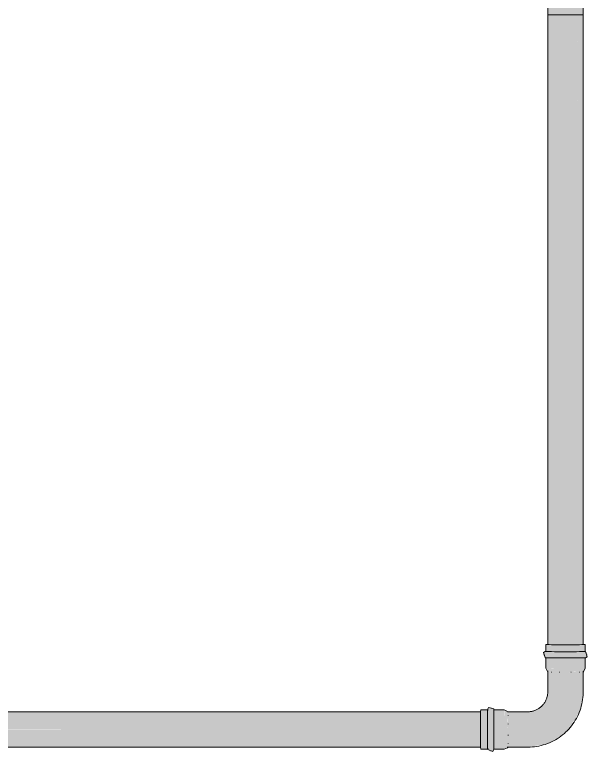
# Model space of a CAD drawing. Header units: inches. Extents: x -3679 to 241, y -496 to 1784.
# Drawn here: x -2994.42 to -2963.64, y 1121.94 to 1161.5 of the extents above; entities that cross this region are included whole.
import ezdxf

# ---------------------------------------------------------------- set-up
doc = ezdxf.new("R2010")
doc.units = ezdxf.units.IN
doc.header["$MEASUREMENT"] = 0
doc.layers.add('P-PIPE', color=1, linetype='Continuous', lineweight=9)

# ---------------------------------------------------------------- blocks, each defined once
blk = doc.blocks.new('Victaulic-VicPress316-Elbow 90-45deg Style P568_P571 - Standard-1232498-LOWER PARKING')
at = {"layer": 'P-PIPE'}
for points in [[(-2965.191, 1127.008), (-2963.8, 1127.012), (-2963.747, 1127.047), (-2963.66, 1127.152), (-2963.635, 1127.176), (-2963.8, 1127.341), (-2965.191, 1127.337), (-2965.922, 1127.338), (-2965.974, 1127.303), (-2966.06, 1127.199), (-2966.082, 1127.176), (-2965.918, 1127.012), (-2965.191, 1127.008)], [(-2965.082, 1127.337), (-2963.8, 1127.341), (-2963.8, 1127.716), (-2965.191, 1127.712), (-2965.918, 1127.716), (-2965.918, 1127.341), (-2965.191, 1127.337)], [(-2963.718, 1127.259), (-2963.744, 1127.306), (-2963.798, 1127.34), (-2963.722, 1127.263)], [(-2965.156, 1126.234), (-2965.028, 1126.247), (-2964.791, 1126.253), (-2964.487, 1126.247), (-2964.378, 1126.263), (-2964.086, 1126.235), (-2963.967, 1126.263), (-2963.898, 1126.261), (-2963.893, 1126.273), (-2963.869, 1126.285), (-2963.829, 1126.334), (-2963.8, 1126.455), (-2965.19, 1126.451), (-2965.917, 1126.454), (-2965.859, 1126.315), (-2965.8, 1126.247), (-2965.776, 1126.271), (-2965.61, 1126.235), (-2965.51, 1126.259), (-2965.202, 1126.241), (-2965.172, 1126.234)], [(-2964.863, 1125.178), (-2964.863, 1125.178), (-2964.875, 1126.257), (-2965.202, 1126.241), (-2965.347, 1126.264), (-2965.454, 1126.258), (-2965.538, 1126.257), (-2965.637, 1126.235), (-2965.779, 1126.27), (-2965.809, 1126.236), (-2965.795, 1125.181), (-2964.94, 1125.178)], [(-2964.863, 1125.178), (-2963.909, 1125.182), (-2963.921, 1126.245), (-2963.973, 1126.264), (-2964.139, 1126.242), (-2964.195, 1126.255), (-2964.487, 1126.247), (-2964.585, 1126.234), (-2964.715, 1126.247), (-2964.863, 1126.258)], [(-2966.874, 1122.216), (-2966.627, 1122.266), (-2966.15, 1122.334), (-2965.707, 1122.461), (-2965.351, 1122.683), (-2964.859, 1123.03), (-2964.758, 1123.114), (-2964.484, 1123.524), (-2964.309, 1123.757), (-2964.127, 1124.075), (-2964.028, 1124.456), (-2963.924, 1125.105), (-2963.909, 1125.182), (-2964.251, 1125.179), (-2964.863, 1125.178), (-2965.016, 1124.407), (-2965.453, 1123.753), (-2966.107, 1123.316), (-2966.878, 1123.162), (-2966.875, 1122.23)], [(-2966.878, 1123.162), (-2966.107, 1123.316), (-2965.451, 1123.756), (-2965.016, 1124.407), (-2964.863, 1125.178), (-2965.81, 1125.177), (-2965.951, 1124.649), (-2966.35, 1124.257), (-2966.875, 1124.101), (-2966.878, 1123.328)], [(-2969.409, 1122.107), (-2969.033, 1122.107), (-2969.038, 1123.336), (-2969.035, 1124.225), (-2969.409, 1124.225), (-2969.413, 1122.835), (-2969.41, 1122.173)], [(-2968.869, 1121.943), (-2968.704, 1122.107), (-2968.709, 1123.162), (-2968.706, 1124.227), (-2968.742, 1124.278), (-2968.844, 1124.365), (-2968.869, 1124.39), (-2969.033, 1124.225), (-2969.038, 1122.835), (-2969.033, 1122.107), (-2968.998, 1122.052), (-2968.891, 1121.966), (-2968.87, 1121.944)], [(-2968.704, 1122.107), (-2968.148, 1122.107), (-2968.152, 1123.23), (-2968.149, 1124.225), (-2968.704, 1124.225), (-2968.709, 1122.833), (-2968.705, 1122.177)], [(-2968.148, 1122.107), (-2968.011, 1122.165), (-2967.94, 1122.225), (-2967.965, 1122.249), (-2967.933, 1122.418), (-2967.957, 1122.516), (-2967.941, 1122.824), (-2967.934, 1122.881), (-2967.947, 1122.998), (-2967.953, 1123.234), (-2967.947, 1123.538), (-2967.963, 1123.647), (-2967.932, 1123.939), (-2967.957, 1124.058), (-2967.931, 1124.115), (-2967.931, 1124.117), (-2967.967, 1124.132), (-2967.978, 1124.157), (-2968.026, 1124.197), (-2968.148, 1124.225), (-2968.152, 1122.835), (-2968.148, 1122.132)], [(-2967.93, 1122.216), (-2966.875, 1122.23), (-2966.878, 1123.162), (-2967.957, 1123.15), (-2967.941, 1122.824), (-2967.963, 1122.679), (-2967.956, 1122.62), (-2967.955, 1122.488), (-2967.933, 1122.386), (-2967.965, 1122.247), (-2967.931, 1122.217)], [(-2968.786, 1122.025), (-2968.739, 1122.055), (-2968.706, 1122.106), (-2968.782, 1122.03)]]:
    blk.add_hatch(color=256, dxfattribs=at).paths.add_polyline_path(points, flags=0)
h = blk.add_hatch(color=256, dxfattribs=at)
h.paths.add_polyline_path([(-2964.005, 1126.453), (-2963.8, 1126.455), (-2963.8, 1127.012), (-2964.005, 1127.009), (-2964.005, 1126.454)], flags=0)
h.paths.add_polyline_path([(-2965.19, 1126.451), (-2964.005, 1126.453), (-2964.005, 1127.009), (-2965.918, 1127.009), (-2965.918, 1126.455), (-2965.343, 1126.452)], flags=0)
h = blk.add_hatch(color=256, dxfattribs=at)
h.paths.add_polyline_path([(-2964.134, 1124.047), (-2964.01, 1124.568), (-2964.028, 1124.456), (-2964.104, 1124.165)], flags=0)
h.paths.add_polyline_path([(-2964.608, 1123.337), (-2964.309, 1123.756), (-2964.346, 1123.699), (-2964.546, 1123.431)], flags=0)
h = blk.add_hatch(color=256, dxfattribs=at)
h.paths.add_polyline_path([(-2966.878, 1123.162), (-2966.875, 1124.116), (-2967.938, 1124.105), (-2967.959, 1124.052), (-2967.939, 1123.886), (-2967.953, 1123.831), (-2967.947, 1123.538), (-2967.935, 1123.44), (-2967.948, 1123.311), (-2967.958, 1123.162)], flags=0)
h.paths.add_polyline_path([(-2966.878, 1123.488), (-2966.878, 1123.488), (-2967.255, 1123.536)], flags=0)
for p, q in [((-2965.918, 1127.716), (-2965.918, 1127.341)), ((-2963.8, 1127.341), (-2963.8, 1127.716)), ((-2965.918, 1127.012), (-2965.918, 1126.455)), ((-2963.8, 1126.455), (-2963.8, 1127.012)), ((-2965.918, 1126.455), (-2965.809, 1126.237)), ((-2965.809, 1126.302), (-2965.809, 1125.182)), ((-2963.909, 1125.182), (-2963.909, 1126.284)), ((-2963.886, 1126.256), (-2963.909, 1126.237)), ((-2963.8, 1126.455), (-2963.886, 1126.256)), ((-2969.033, 1124.225), (-2969.409, 1124.225)), ((-2968.148, 1124.225), (-2968.704, 1124.225)), ((-2968.148, 1124.225), (-2967.93, 1124.116)), ((-2966.874, 1124.116), (-2967.978, 1124.116)), ((-2967.994, 1122.216), (-2966.874, 1122.216)), ((-2967.962, 1122.181), (-2967.93, 1122.216)), ((-2969.409, 1122.107), (-2969.033, 1122.107)), ((-2968.704, 1122.107), (-2968.148, 1122.107)), ((-2968.148, 1122.107), (-2967.962, 1122.181))]:
    blk.add_line(p, q, dxfattribs=at)
at = {"layer": 'P-PIPE', "flags": 128}
for points in [[(-2965.883, 1127.342), (-2965.894, 1127.342), (-2965.903, 1127.342), (-2965.911, 1127.341), (-2965.918, 1127.341), (-2965.926, 1127.341), (-2965.943, 1127.339), (-2966.03, 1127.297)], [(-2963.687, 1127.056), (-2963.781, 1127.34), (-2963.794, 1127.341), (-2963.801, 1127.341), (-2963.808, 1127.342), (-2963.816, 1127.342), (-2963.826, 1127.342), (-2963.837, 1127.342)], [(-2963.687, 1127.056), (-2963.785, 1127.012), (-2963.795, 1127.012), (-2963.802, 1127.011), (-2963.81, 1127.011), (-2963.819, 1127.011), (-2963.828, 1127.011), (-2963.84, 1127.011), (-2963.853, 1127.011), (-2963.868, 1127.01), (-2963.884, 1127.01), (-2963.901, 1127.01), (-2963.92, 1127.01), (-2963.941, 1127.01), (-2963.963, 1127.01), (-2963.986, 1127.009), (-2964.011, 1127.009), (-2964.037, 1127.009), (-2964.065, 1127.009), (-2964.094, 1127.009), (-2964.124, 1127.009), (-2964.155, 1127.009), (-2964.187, 1127.008), (-2964.22, 1127.008), (-2964.255, 1127.008), (-2964.29, 1127.008), (-2964.326, 1127.008), (-2964.363, 1127.008), (-2964.401, 1127.008), (-2964.44, 1127.008), (-2964.479, 1127.008), (-2964.519, 1127.008), (-2964.559, 1127.008), (-2964.6, 1127.008), (-2964.642, 1127.008), (-2964.683, 1127.008), (-2964.725, 1127.008), (-2964.767, 1127.007), (-2964.81, 1127.007), (-2964.852, 1127.007), (-2964.894, 1127.007), (-2964.937, 1127.007), (-2964.979, 1127.007), (-2965.021, 1127.008), (-2965.063, 1127.008), (-2965.104, 1127.008), (-2965.145, 1127.008), (-2965.186, 1127.008), (-2965.226, 1127.008), (-2965.265, 1127.008), (-2965.304, 1127.008), (-2965.342, 1127.008), (-2965.38, 1127.008), (-2965.416, 1127.008), (-2965.452, 1127.008), (-2965.486, 1127.008), (-2965.52, 1127.008), (-2965.553, 1127.009), (-2965.584, 1127.009), (-2965.614, 1127.009), (-2965.644, 1127.009), (-2965.671, 1127.009), (-2965.698, 1127.009), (-2965.723, 1127.009), (-2965.747, 1127.009), (-2965.77, 1127.01), (-2965.791, 1127.01), (-2965.81, 1127.01), (-2965.829, 1127.01), (-2965.845, 1127.01), (-2965.86, 1127.01), (-2965.874, 1127.011), (-2965.886, 1127.011), (-2965.896, 1127.011), (-2965.905, 1127.011), (-2965.913, 1127.011), (-2965.92, 1127.012), (-2965.928, 1127.012), (-2965.956, 1127.016), (-2966.03, 1127.297)], [(-2965.809, 1125.182), (-2965.81, 1125.139), (-2965.812, 1125.097), (-2965.816, 1125.054), (-2965.822, 1125.012), (-2965.83, 1124.97), (-2965.839, 1124.928), (-2965.85, 1124.887), (-2965.863, 1124.847), (-2965.877, 1124.806), (-2965.893, 1124.767), (-2965.91, 1124.728), (-2965.929, 1124.69), (-2965.95, 1124.652), (-2965.971, 1124.616), (-2965.995, 1124.58), (-2966.02, 1124.546), (-2966.046, 1124.512), (-2966.073, 1124.479), (-2966.102, 1124.448), (-2966.132, 1124.418), (-2966.147, 1124.403)], [(-2964.85, 1123.015), (-2964.765, 1123.097), (-2964.683, 1123.183), (-2964.605, 1123.272), (-2964.531, 1123.365), (-2964.46, 1123.46), (-2964.393, 1123.558), (-2964.33, 1123.658), (-2964.271, 1123.761), (-2964.216, 1123.866), (-2964.166, 1123.974), (-2964.12, 1124.083), (-2964.078, 1124.194), (-2964.041, 1124.307), (-2964.008, 1124.421), (-2963.98, 1124.536), (-2963.956, 1124.652), (-2963.938, 1124.769), (-2963.923, 1124.887), (-2963.914, 1125.005), (-2963.909, 1125.124), (-2963.909, 1125.182)], [(-2968.756, 1121.987), (-2969.032, 1122.088), (-2969.033, 1122.101), (-2969.034, 1122.108), (-2969.034, 1122.116), (-2969.034, 1122.124), (-2969.034, 1122.134), (-2969.034, 1122.145), (-2969.035, 1122.158), (-2969.035, 1122.172), (-2969.035, 1122.188), (-2969.035, 1122.205), (-2969.035, 1122.224), (-2969.035, 1122.244), (-2969.036, 1122.266), (-2969.036, 1122.289), (-2969.036, 1122.313), (-2969.036, 1122.339), (-2969.036, 1122.367), (-2969.036, 1122.395), (-2969.037, 1122.425), (-2969.037, 1122.456), (-2969.037, 1122.488), (-2969.037, 1122.521), (-2969.037, 1122.555), (-2969.037, 1122.59), (-2969.037, 1122.626), (-2969.037, 1122.663), (-2969.037, 1122.701), (-2969.037, 1122.739), (-2969.038, 1122.778), (-2969.038, 1122.818), (-2969.038, 1122.858), (-2969.038, 1122.899), (-2969.038, 1122.94), (-2969.038, 1122.982), (-2969.038, 1123.024), (-2969.038, 1123.066), (-2969.038, 1123.108), (-2969.038, 1123.151), (-2969.038, 1123.193), (-2969.038, 1123.235), (-2969.038, 1123.278), (-2969.038, 1123.32), (-2969.038, 1123.361), (-2969.038, 1123.403), (-2969.038, 1123.444), (-2969.038, 1123.485), (-2969.038, 1123.525), (-2969.038, 1123.564), (-2969.037, 1123.603), (-2969.037, 1123.642), (-2969.037, 1123.679), (-2969.037, 1123.716), (-2969.037, 1123.752), (-2969.037, 1123.787), (-2969.037, 1123.821), (-2969.037, 1123.853), (-2969.037, 1123.885), (-2969.036, 1123.916), (-2969.036, 1123.945), (-2969.036, 1123.973), (-2969.036, 1124), (-2969.036, 1124.026), (-2969.036, 1124.05), (-2969.036, 1124.073), (-2969.035, 1124.094), (-2969.035, 1124.114), (-2969.035, 1124.133), (-2969.035, 1124.149), (-2969.035, 1124.165), (-2969.035, 1124.179), (-2969.034, 1124.191), (-2969.034, 1124.202), (-2969.034, 1124.211), (-2969.034, 1124.219), (-2969.033, 1124.226), (-2969.033, 1124.234), (-2969.031, 1124.253), (-2968.981, 1124.346)], [(-2968.703, 1124.181), (-2968.703, 1124.193), (-2968.703, 1124.204), (-2968.703, 1124.213), (-2968.704, 1124.221), (-2968.704, 1124.228), (-2968.704, 1124.236), (-2968.709, 1124.266), (-2968.981, 1124.346)], [(-2966.147, 1124.403), (-2966.179, 1124.375), (-2966.211, 1124.348), (-2966.245, 1124.322), (-2966.28, 1124.297), (-2966.316, 1124.274), (-2966.353, 1124.253), (-2966.39, 1124.233), (-2966.429, 1124.214), (-2966.468, 1124.197), (-2966.507, 1124.181), (-2966.548, 1124.168), (-2966.589, 1124.155), (-2966.63, 1124.145), (-2966.671, 1124.136), (-2966.713, 1124.129), (-2966.756, 1124.123), (-2966.798, 1124.119), (-2966.841, 1124.117), (-2966.874, 1124.116)], [(-2966.874, 1122.216), (-2966.755, 1122.219), (-2966.637, 1122.226), (-2966.519, 1122.238), (-2966.402, 1122.254), (-2966.285, 1122.276), (-2966.169, 1122.301), (-2966.054, 1122.332), (-2965.941, 1122.367), (-2965.829, 1122.407), (-2965.719, 1122.451), (-2965.611, 1122.499), (-2965.505, 1122.552), (-2965.401, 1122.608), (-2965.299, 1122.669), (-2965.2, 1122.734), (-2965.103, 1122.803), (-2965.009, 1122.876), (-2964.919, 1122.952), (-2964.85, 1123.015)], [(-2968.756, 1121.987), (-2968.705, 1122.092), (-2968.704, 1122.102), (-2968.704, 1122.11), (-2968.703, 1122.117), (-2968.703, 1122.126), (-2968.703, 1122.136), (-2968.703, 1122.147)]]:
    blk.add_lwpolyline(points, dxfattribs=at)
at = {"layer": 'P-PIPE'}
for centre, major_axis, ratio, start_param, end_param in [((-2964.859, 1127.716), (1.059, 0), 0.004167, 3.141593, 6.278724), ((-2964.859, 1127.341), (1.059, 0), 0.004167, 3.141593, 6.278724), ((-2964.859, 1127.716), (1.059, 0), 0.004167, 2.803095, 2.899708), ((-2964.859, 1127.716), (1.059, 0), 0.004167, 0, 0.3408), ((-2964.859, 1127.012), (1.059, 0), 0.004167, 3.141593, 6.278724), ((-2964.859, 1126.237), (0.95, 0), 0.004167, 3.76545, 3.792299), ((-2964.859, 1126.237), (0.95, 0), 0.004167, 4.373035, 4.393768), ((-2964.859, 1126.237), (0.95, 0), 0.004167, 5.022087, 5.04282), ((-2964.859, 1126.237), (0.95, 0), 0.004167, 5.623556, 5.650405), ((-2969.409, 1123.166), (0, 1.059), 0.004461, 0.004167, 3.141593), ((-2969.033, 1123.166), (0, 1.059), 0.004461, 0.004167, 3.141593), ((-2968.704, 1123.166), (0, 1.059), 0.004461, 0.004167, 3.141593), ((-2967.93, 1123.166), (0, 0.95), 0.004461, 0.632485, 0.659335), ((-2967.93, 1123.166), (0, 0.95), 0.004461, 1.24007, 1.260804), ((-2967.93, 1123.166), (0, 0.95), 0.004461, 1.889122, 1.909856), ((-2967.93, 1123.166), (0, 0.95), 0.004461, 2.490591, 2.517441)]:
    blk.add_ellipse(centre, major_axis=major_axis, ratio=ratio, start_param=start_param, end_param=end_param, dxfattribs=at)

msp = doc.modelspace()

# ---------------------------------------------------------------- hatches: boundary and pattern name
at = {"layer": 'P-PIPE'}
h = msp.add_hatch(color=256, dxfattribs=at)
h.paths.add_polyline_path([(-2965.774, 1162.825), (-2965.81, 1162.792), (-2965.81, 1161.499), (-2965.774, 1161.498), (-2965.774, 1162.823)], flags=0)
h.paths.add_polyline_path([(-2964.855, 1161.495), (-2963.908, 1161.499), (-2963.909, 1165.987), (-2964.38, 1165.983), (-2965.81, 1165.987), (-2965.81, 1164.693), (-2964.855, 1163.739), (-2965.774, 1162.825), (-2965.774, 1161.498), (-2964.859, 1161.495)], flags=0)
h = msp.add_hatch(color=256, dxfattribs=at)
h.paths.add_polyline_path([(-2965.33, 1161.495), (-2965.33, 1161.495), (-2965.33, 1154.484)], flags=0)
h.paths.add_polyline_path([(-2965.028, 1127.712), (-2964.859, 1127.717), (-2964.859, 1161.495), (-2965.809, 1161.497), (-2965.807, 1127.715), (-2965.095, 1127.712)], flags=0)
h = msp.add_hatch(color=256, dxfattribs=at)
h.paths.add_polyline_path([(-2964.187, 1161.496), (-2964.187, 1161.495), (-2964.286, 1143.884)], flags=0)
h.paths.add_polyline_path([(-2964.384, 1161.495), (-2964.384, 1161.495), (-2964.499, 1143.884)], flags=0)
h.paths.add_polyline_path([(-2964.859, 1127.712), (-2963.909, 1127.716), (-2963.909, 1161.499), (-2964.384, 1161.495), (-2964.859, 1161.495), (-2964.859, 1133.283)], flags=0)
for points in [[(-2969.413, 1123.166), (-2969.411, 1124.116), (-3016.607, 1124.117), (-3016.607, 1123.167), (-2973.381, 1123.166)], [(-2969.41, 1122.216), (-2969.418, 1123.166), (-3016.607, 1123.16), (-3016.607, 1122.217), (-2969.41, 1122.216)]]:
    msp.add_hatch(color=256, dxfattribs=at).paths.add_polyline_path(points, flags=0)

# ---------------------------------------------------------------- linework, layer by layer
for p, q in [((-2963.908, 1161.499), (-2963.908, 1165.987)), ((-2965.81, 1162.792), (-2965.81, 1161.499)), ((-2965.809, 1161.499), (-2965.809, 1127.715)), ((-2963.909, 1127.715), (-2963.909, 1161.499)), ((-2969.41, 1124.116), (-3016.607, 1124.117)), ((-3016.607, 1122.217), (-2969.41, 1122.216))]:
    msp.add_line(p, q, dxfattribs=at)
for major_axis, start_param, end_param in [((-0.951, 0), 0.004392, 0.263618), ((-0.951, 0), 0.266192, 0.524134), ((-0.951, 0), 0.527991, 0.785651), ((-0.95, 0), 0.788595, 1.047198), ((-0.951, 0), 0.789791, 1.047313), ((-0.95, 0), 1.050886, 1.308997), ((-0.951, 0), 1.05159, 1.309022), ((-0.95, 0), 1.313078, 1.570796), ((-0.951, 0), 1.313389, 1.570748), ((-0.951, 0), 1.575189, 1.83248), ((-0.95, 0), 1.575243, 1.832596), ((-0.951, 0), 1.836988, 2.094206), ((-0.95, 0), 1.837435, 2.094395), ((-0.951, 0), 2.098788, 2.355913), ((-0.95, 0), 2.099725, 2.356194), ((-0.951, 0), 2.360587, 2.617573), ((-0.951, 0), 2.622386, 2.87908), ((-0.951, 0), 2.884186, 3.141593)]:
    msp.add_ellipse((-2964.859, 1161.499), major_axis=major_axis, ratio=0.004167, start_param=start_param, end_param=end_param, dxfattribs=at)

# ---------------------------------------------------------------- block references
msp.add_blockref('Victaulic-VicPress316-Elbow 90-45deg Style P568_P571 - Standard-1232498-LOWER PARKING', (0, 0), dxfattribs=at)

doc.saveas('drawing.dxf')
